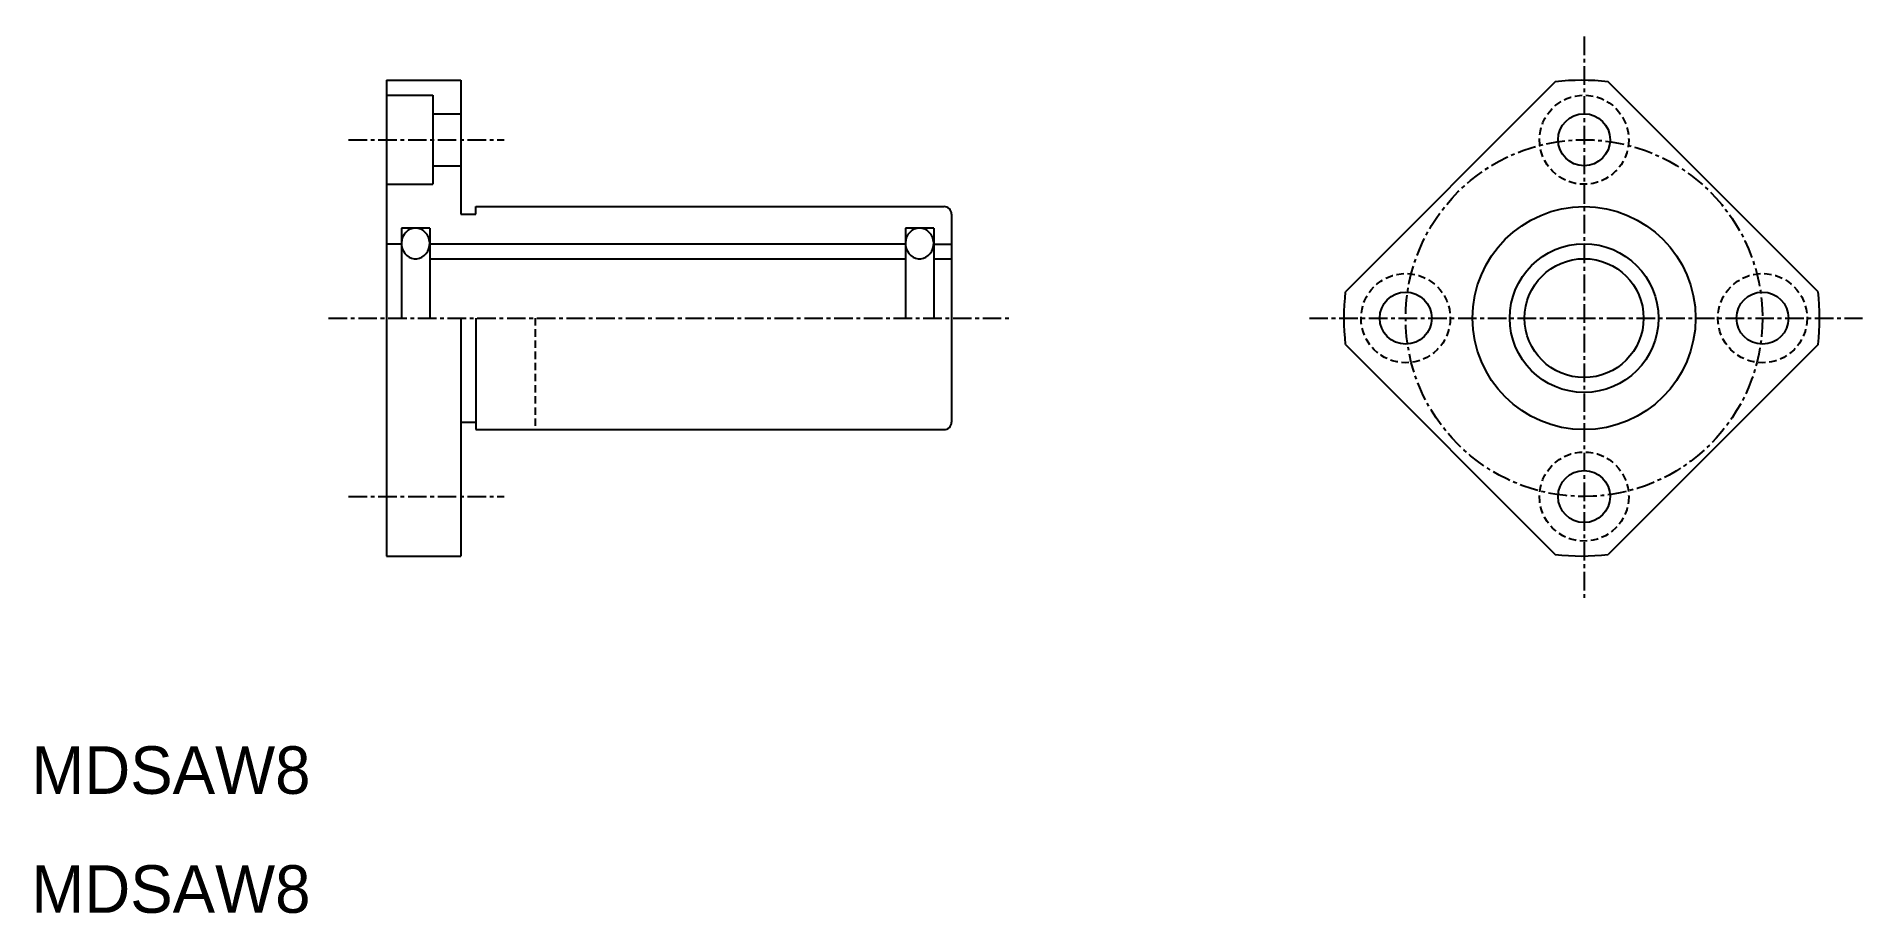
# Model space of a CAD drawing. Extents: x 10 to 133, y 10 to 69.
import ezdxf

# ---------------------------------------------------------------- set-up
doc = ezdxf.new("R2010")
doc.units = 0
doc.linetypes.add('CENTER', pattern=[2, 1.25, -0.25, 0.25, -0.25])
doc.linetypes.add('DASHED', pattern=[0.75, 0.5, -0.25])
doc.layers.get('0').update_dxf_attribs({"linetype": 'CONTINUOUS'})
doc.layers.add('CENTER', color=1, linetype='CENTER')

msp = doc.modelspace()

# ---------------------------------------------------------------- linework, layer by layer
at = {"color": 7, "linetype": 'CONTINUOUS'}
for p, q in [((33.9, 66), (33.9, 34)), ((33.9, 66), (38.9, 66)), ((38.9, 66), (38.9, 57)), ((33.9, 65), (37, 65)), ((37, 65), (37, 59)), ((37, 63.75), (38.9, 63.75)), ((37, 60.25), (38.9, 60.25)), ((33.9, 59), (37, 59)), ((38.9, 57), (39.9, 57)), ((39.9, 57.5), (71.4, 57.5)), ((39.9, 57), (39.9, 57.5)), ((71.9, 57), (71.9, 43)), ((34.9, 56.05), (34.9, 50)), ((36.8, 56.05), (34.9, 56.05)), ((36.8, 56.05), (36.8, 50)), ((68.8, 56.05), (68.8, 50)), ((70.7, 56.05), (68.8, 56.05)), ((70.7, 56.05), (70.7, 50)), ((33.9, 55), (34.9, 55)), ((36.8, 55), (68.8, 55)), ((36.8, 54.54), (36.8, 54.54)), ((70.7, 54.98), (71.9, 54.98)), ((70.7, 54.54), (70.7, 54.54)), ((36.8, 54), (68.8, 54)), ((36.8, 53.02), (36.8, 53.02)), ((70.7, 54), (71.9, 54)), ((70.7, 53.02), (70.7, 53.02)), ((38.9, 50), (38.9, 34)), ((39.9, 50), (39.9, 43)), ((38.9, 43), (39.9, 43)), ((39.9, 43), (39.9, 42.5)), ((39.9, 42.5), (71.4, 42.5)), ((33.9, 34), (38.9, 34))]:
    msp.add_line(p, q, dxfattribs=at)
at = {"color": 7}
for p, q in [((112.51, 65.9), (98.39, 51.78)), ((130.19, 51.78), (116.06, 65.9)), ((98.39, 48.22), (112.51, 34.1)), ((130.19, 48.22), (116.06, 34.1))]:
    msp.add_line(p, q, dxfattribs=at)
at = {"color": 3, "linetype": 'DASHED'}
msp.add_line((43.9, 50), (43.9, 42.5), dxfattribs=at)
at = {"color": 7, "linetype": 'CONTINUOUS', "flags": 128}
for points in [[(35.85, 56.05), (35.67, 56.03), (35.49, 55.98), (35.33, 55.89), (35.19, 55.77), (35.07, 55.62), (34.98, 55.45), (34.92, 55.27), (34.9, 55.07), (34.91, 54.88), (34.95, 54.69), (35.03, 54.51), (35.13, 54.35), (35.26, 54.22), (35.41, 54.11), (35.58, 54.04), (35.76, 54), (35.94, 54), (36.12, 54.04), (36.28, 54.11), (36.43, 54.22), (36.57, 54.35), (36.67, 54.51), (36.75, 54.69), (36.79, 54.88), (36.8, 55.07), (36.77, 55.27), (36.71, 55.45), (36.62, 55.62), (36.5, 55.77), (36.36, 55.89), (36.2, 55.98), (36.03, 56.03)], [(69.75, 56.05), (69.57, 56.03), (69.39, 55.98), (69.23, 55.89), (69.09, 55.77), (68.97, 55.62), (68.88, 55.45), (68.82, 55.27), (68.8, 55.07), (68.81, 54.88), (68.85, 54.69), (68.93, 54.51), (69.03, 54.35), (69.16, 54.22), (69.31, 54.11), (69.48, 54.04), (69.66, 54), (69.84, 54), (70.02, 54.04), (70.18, 54.11), (70.33, 54.22), (70.47, 54.35), (70.57, 54.51), (70.65, 54.69), (70.69, 54.88), (70.7, 55.07), (70.67, 55.27), (70.61, 55.45), (70.52, 55.62), (70.4, 55.77), (70.26, 55.89), (70.1, 55.98), (69.93, 56.03)]]:
    msp.add_lwpolyline(points, close=True, dxfattribs=at)
at = {"color": 3, "linetype": 'DASHED'}
for centre in [(114.45, 62), (102.45, 50), (126.45, 50), (114.45, 38)]:
    msp.add_circle(centre, 3, dxfattribs=at)
at = {"color": 7, "linetype": 'CONTINUOUS'}
for centre, radius in [((114.45, 62), 1.75), ((114.45, 50), 7.5), ((114.45, 50), 5), ((114.45, 50), 4), ((102.45, 50), 1.75), ((126.45, 50), 1.75), ((114.45, 38), 1.75)]:
    msp.add_circle(centre, radius, dxfattribs=at)
for centre, radius, start, end in [((114.29, 50), 16, 83.6248, 96.3752), ((71.4, 57), 0.5, 0, 90), ((114.29, 50), 16, 173.6248, 186.3752), ((114.29, 50), 16, 353.6248, 6.3752), ((71.4, 43), 0.5, 270, 0), ((114.29, 50), 16, 263.6248, 276.3752)]:
    msp.add_arc(centre, radius, start, end, dxfattribs=at)
at = {"layer": 'CENTER', "color": 1, "linetype": 'CENTER'}
for p, q in [((114.45, 68.94), (114.45, 31.06)), ((31.34, 62), (41.8, 62)), ((30, 50), (75.97, 50)), ((95.97, 50), (133.18, 50)), ((31.34, 38), (41.8, 38))]:
    msp.add_line(p, q, dxfattribs=at)
msp.add_circle((114.45, 50), 12, dxfattribs=at)

# ---------------------------------------------------------------- texts
at = {"color": 7, "linetype": 'CONTINUOUS'}
for p in [(10, 18), (10, 10)]:
    msp.add_text('MDSAW8', height=3.2, dxfattribs=at).set_placement(p)

doc.saveas('drawing.dxf')
